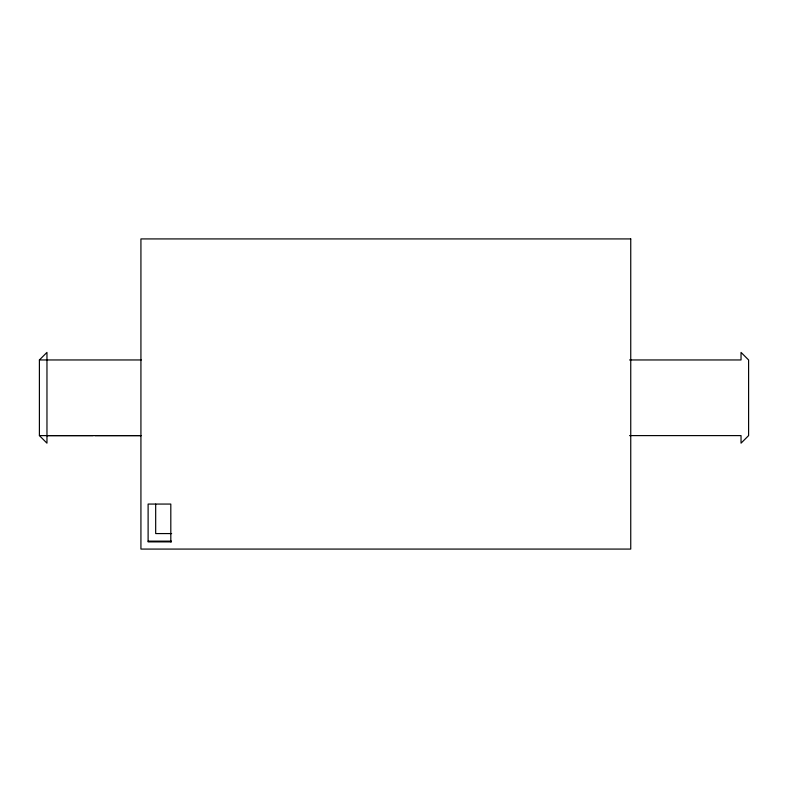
<?xml version="1.0" encoding="UTF-8"?>
<svg xmlns="http://www.w3.org/2000/svg" width="788" height="788" viewBox="0 0 788 788"><rect width="100%" height="100%" fill="white"/><g stroke="black" fill="none" stroke-linecap="round" stroke-linejoin="round"><path stroke-width="1.18" d="M39.4 435.606L39.4 359.958L46.965 352.394L46.965 443.171L39.4 435.606L141.288 435.606M39.4 359.958L141.288 359.958M629.563 359.958L741.035 359.958L741.035 352.394L748.6 359.958L748.6 435.606L741.035 443.171L741.035 435.606L629.563 435.606M47.113 435.606L93.112 435.606M95.003 435.606L140.993 435.597M171.646 533.575L155.679 533.575L155.679 504.103M148.105 541.139L171.498 541.139M171.449 541.888L148.114 541.888L148.114 504.064L170.809 504.064L170.809 541.888M630.745 238.922L140.924 238.922L140.924 549.078L630.745 549.078L630.745 238.922"/></g></svg>
